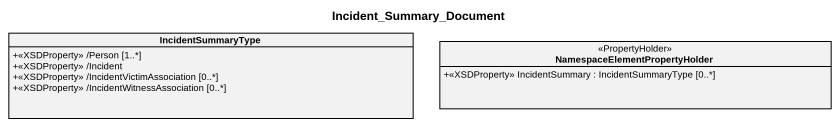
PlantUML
@startuml
title Incident_Summary_Document
hide circle
hide empty members
skinparam classAttributeIconSize 0
class IncidentSummaryType {
  +<<XSDProperty>> /Person [1..*]
  +<<XSDProperty>> /Incident
  +<<XSDProperty>> /IncidentVictimAssociation [0..*]
  +<<XSDProperty>> /IncidentWitnessAssociation [0..*]
}
class "NamespaceElementPropertyHolder" as NamespaceElementPropertyHold <<PropertyHolder>> {
  +<<XSDProperty>> IncidentSummary : IncidentSummaryType [0..*]
}
@enduml
